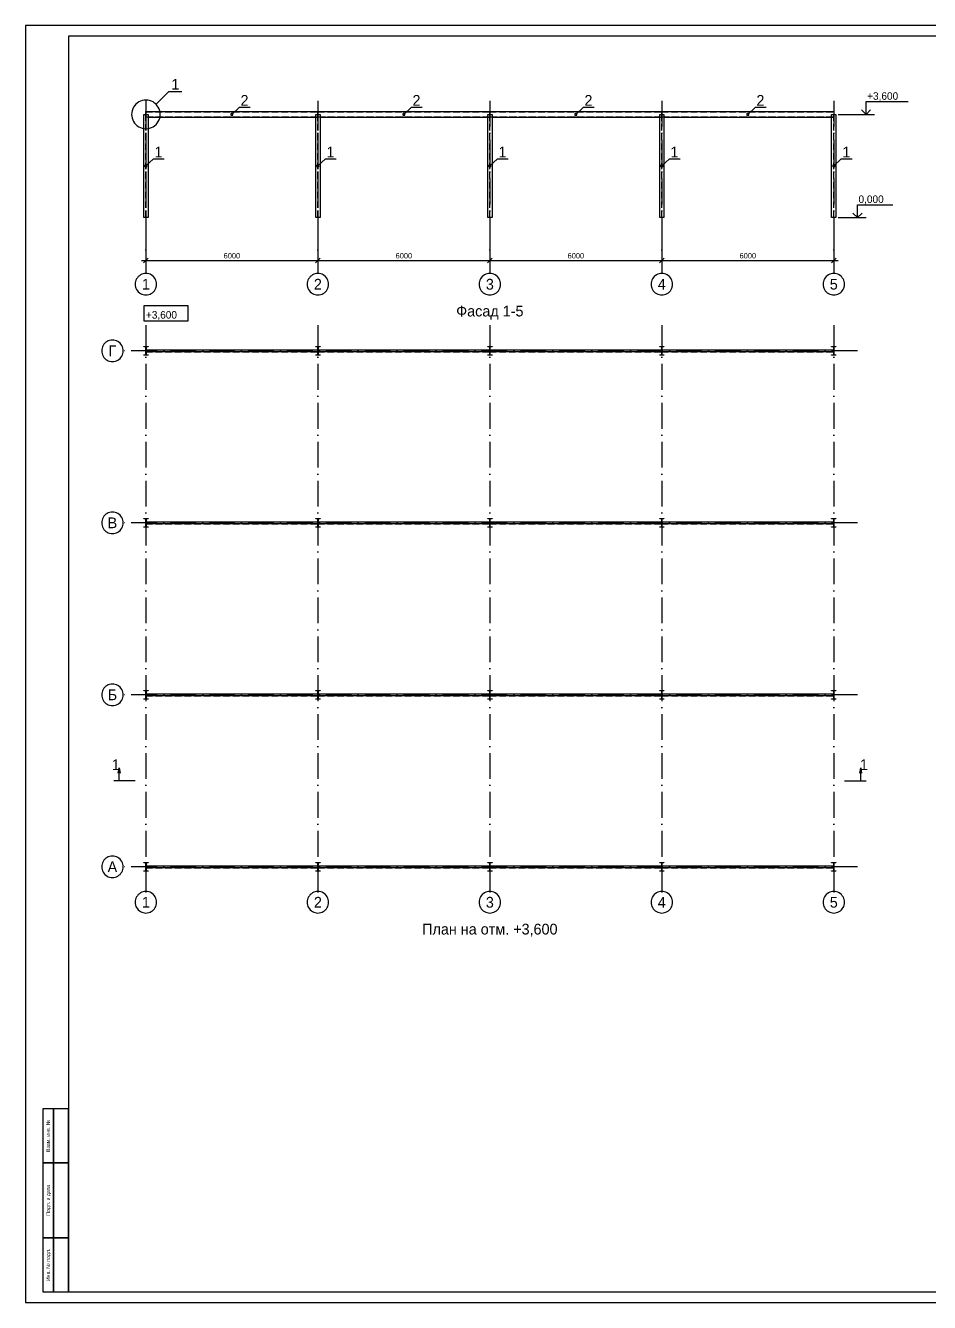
# Model space of a CAD drawing. Header units: millimetres. Extents: x 0 to 841, y 0 to 594.
# Drawn here: x 0 to 420, y 0 to 594 of the extents above; entities that cross this region are included whole.
import ezdxf
from ezdxf.enums import TextEntityAlignment as Align

# ---------------------------------------------------------------- set-up
doc = ezdxf.new("R2010")
doc.units = ezdxf.units.MM
doc.linetypes.add('DASHDOT', pattern=[18, 12, -3, 0, -3])
doc.linetypes.add('DASHED', pattern=[4.5, 3, -1.5])
for name, color, linetype in [('OB_DASHDOT', 7, 'DASHDOT'), ('OB_FRAME', 7, 'CONTINUOUS'), ('OB_HIDDEN', 8, 'DASHED'), ('OB_SECTION', 7, 'CONTINUOUS'), ('OB_TEXT', 7, 'CONTINUOUS'), ('OB_THIN', 3, 'CONTINUOUS'), ('OB_VISIBLE', 7, 'CONTINUOUS')]:
    doc.layers.add(name, color=color, linetype=linetype)

msp = doc.modelspace()

# ---------------------------------------------------------------- linework, layer by layer
at = {"layer": 'OB_DASHDOT'}
for p, q in [((56, 559), (56, 478.666667)), ((136, 559), (136, 478.666667)), ((216, 559), (216, 478.666667)), ((296, 559), (296, 478.666667)), ((376, 559), (376, 478.666667)), ((56, 454.666667), (56, 190.666667)), ((136, 454.666667), (136, 190.666667)), ((216, 454.666667), (216, 190.666667)), ((296, 454.666667), (296, 190.666667)), ((376, 454.666667), (376, 190.666667)), ((387, 442.666667), (45, 442.666667)), ((387, 362.666667), (45, 362.666667)), ((387, 282.666667), (45, 282.666667)), ((387, 202.666667), (45, 202.666667))]:
    msp.add_line(p, q, dxfattribs=at)
at = {"layer": 'OB_FRAME'}
for points in [[(20, 5), (836, 5), (836, 589), (20, 589), (20, 5)], [(8, 65), (13, 65), (13, 90), (8, 90), (8, 65)], [(13, 65), (20, 65), (20, 90), (13, 90), (13, 65)], [(8, 30), (13, 30), (13, 65), (8, 65), (8, 30)], [(13, 30), (20, 30), (20, 65), (13, 65), (13, 30)], [(8, 5), (13, 5), (13, 30), (8, 30), (8, 5)], [(13, 5), (20, 5), (20, 30), (13, 30), (13, 5)]]:
    msp.add_lwpolyline(points, dxfattribs=at)
at = {"layer": 'OB_HIDDEN'}
for p, q in [((55.946667, 504.666667), (55.946667, 552.666667)), ((55.946667, 504.666667), (55.946667, 552.666667)), ((55.946667, 504.666667), (55.946667, 552.666667)), ((55.946667, 504.666667), (55.946667, 552.666667)), ((56, 553.866667), (136, 553.866667)), ((56, 553.866667), (136, 553.866667)), ((56, 553.866667), (136, 553.866667)), ((56, 553.866667), (136, 553.866667)), ((56.053333, 504.666667), (56.053333, 552.666667)), ((56.053333, 504.666667), (56.053333, 552.666667)), ((56.053333, 504.666667), (56.053333, 552.666667)), ((56.053333, 504.666667), (56.053333, 552.666667)), ((135.946667, 504.666667), (135.946667, 552.666667)), ((135.946667, 504.666667), (135.946667, 552.666667)), ((135.946667, 504.666667), (135.946667, 552.666667)), ((135.946667, 504.666667), (135.946667, 552.666667)), ((136, 553.866667), (216, 553.866667)), ((136, 553.866667), (216, 553.866667)), ((136, 553.866667), (216, 553.866667)), ((136, 553.866667), (216, 553.866667)), ((136.053333, 504.666667), (136.053333, 552.666667)), ((136.053333, 504.666667), (136.053333, 552.666667)), ((136.053333, 504.666667), (136.053333, 552.666667)), ((136.053333, 504.666667), (136.053333, 552.666667)), ((215.946667, 504.666667), (215.946667, 552.666667)), ((215.946667, 504.666667), (215.946667, 552.666667)), ((215.946667, 504.666667), (215.946667, 552.666667)), ((215.946667, 504.666667), (215.946667, 552.666667)), ((216, 553.866667), (296, 553.866667)), ((216, 553.866667), (296, 553.866667)), ((216, 553.866667), (296, 553.866667)), ((216, 553.866667), (296, 553.866667)), ((216.053333, 504.666667), (216.053333, 552.666667)), ((216.053333, 504.666667), (216.053333, 552.666667)), ((216.053333, 504.666667), (216.053333, 552.666667)), ((216.053333, 504.666667), (216.053333, 552.666667)), ((295.946667, 504.666667), (295.946667, 552.666667)), ((295.946667, 504.666667), (295.946667, 552.666667)), ((295.946667, 504.666667), (295.946667, 552.666667)), ((295.946667, 504.666667), (295.946667, 552.666667)), ((296, 553.866667), (376, 553.866667)), ((296, 553.866667), (376, 553.866667)), ((296, 553.866667), (376, 553.866667)), ((296, 553.866667), (376, 553.866667)), ((296.053333, 504.666667), (296.053333, 552.666667)), ((296.053333, 504.666667), (296.053333, 552.666667)), ((296.053333, 504.666667), (296.053333, 552.666667)), ((296.053333, 504.666667), (296.053333, 552.666667)), ((375.946667, 504.666667), (375.946667, 552.666667)), ((375.946667, 504.666667), (375.946667, 552.666667)), ((375.946667, 504.666667), (375.946667, 552.666667)), ((375.946667, 504.666667), (375.946667, 552.666667)), ((376.053333, 504.666667), (376.053333, 552.666667)), ((376.053333, 504.666667), (376.053333, 552.666667)), ((376.053333, 504.666667), (376.053333, 552.666667)), ((376.053333, 504.666667), (376.053333, 552.666667)), ((56, 551.466667), (136, 551.466667)), ((56, 551.466667), (136, 551.466667)), ((56, 551.466667), (136, 551.466667)), ((56, 551.466667), (136, 551.466667)), ((136, 551.466667), (216, 551.466667)), ((136, 551.466667), (216, 551.466667)), ((136, 551.466667), (216, 551.466667)), ((136, 551.466667), (216, 551.466667)), ((216, 551.466667), (296, 551.466667)), ((216, 551.466667), (296, 551.466667)), ((216, 551.466667), (296, 551.466667)), ((216, 551.466667), (296, 551.466667)), ((296, 551.466667), (376, 551.466667)), ((296, 551.466667), (376, 551.466667)), ((296, 551.466667), (376, 551.466667)), ((296, 551.466667), (376, 551.466667)), ((56, 442.246667), (136, 442.246667)), ((56.053333, 442.166574), (56.053333, 443.166647)), ((135.946667, 442.166686), (135.946667, 443.166759)), ((136, 442.246667), (216, 442.246667)), ((136.053333, 442.166574), (136.053333, 443.166647)), ((215.946667, 442.166686), (215.946667, 443.166759)), ((216, 442.246667), (296, 442.246667)), ((216.053333, 442.166574), (216.053333, 443.166647)), ((295.946667, 442.166686), (295.946667, 443.166759)), ((296, 442.246667), (376, 442.246667)), ((296.053333, 442.166574), (296.053333, 443.166647)), ((375.946667, 442.166686), (375.946667, 443.166759)), ((56.053333, 362.166574), (56.053333, 363.166647)), ((135.946667, 362.166686), (135.946667, 363.166759)), ((136.053333, 362.166574), (136.053333, 363.166647)), ((215.946667, 362.166686), (215.946667, 363.166759)), ((216.053333, 362.166574), (216.053333, 363.166647)), ((295.946667, 362.166686), (295.946667, 363.166759)), ((296.053333, 362.166574), (296.053333, 363.166647)), ((375.946667, 362.166686), (375.946667, 363.166759)), ((56, 362.246667), (136, 362.246667)), ((136, 362.246667), (216, 362.246667)), ((216, 362.246667), (296, 362.246667)), ((296, 362.246667), (376, 362.246667)), ((56, 282.246667), (136, 282.246667)), ((56.053333, 282.166574), (56.053333, 283.166647)), ((135.946667, 282.166686), (135.946667, 283.166759)), ((136, 282.246667), (216, 282.246667)), ((136.053333, 282.166574), (136.053333, 283.166647)), ((215.946667, 282.166686), (215.946667, 283.166759)), ((216, 282.246667), (296, 282.246667)), ((216.053333, 282.166574), (216.053333, 283.166647)), ((295.946667, 282.166686), (295.946667, 283.166759)), ((296, 282.246667), (376, 282.246667)), ((296.053333, 282.166574), (296.053333, 283.166647)), ((375.946667, 282.166686), (375.946667, 283.166759)), ((56, 202.246667), (136, 202.246667)), ((56.053333, 202.166574), (56.053333, 203.166647)), ((135.946667, 202.166686), (135.946667, 203.166759)), ((136, 202.246667), (216, 202.246667)), ((136.053333, 202.166574), (136.053333, 203.166647)), ((215.946667, 202.166686), (215.946667, 203.166759)), ((216, 202.246667), (296, 202.246667)), ((216.053333, 202.166574), (216.053333, 203.166647)), ((295.946667, 202.166686), (295.946667, 203.166759)), ((296, 202.246667), (376, 202.246667)), ((296.053333, 202.166574), (296.053333, 203.166647)), ((375.946667, 202.166686), (375.946667, 203.166759))]:
    msp.add_line(p, q, dxfattribs=at)
for points in [[(55, 504.666667), (55, 552.666667), (57, 552.666667), (57, 504.666667), (55, 504.666667)], [(55, 504.666667), (55, 552.666667), (57, 552.666667), (57, 504.666667), (55, 504.666667)], [(55, 504.666667), (55, 552.666667), (57, 552.666667), (57, 504.666667), (55, 504.666667)], [(56, 551.333333), (56, 554), (136, 554), (136, 551.333333), (56, 551.333333)], [(56, 551.333333), (56, 554), (136, 554), (136, 551.333333), (56, 551.333333)], [(56, 551.333333), (56, 554), (136, 554), (136, 551.333333), (56, 551.333333)], [(56.999756, 551.333333), (56, 551.333333), (56, 552.666667)], [(134.999939, 551.333333), (136, 551.333333), (136, 552.666667)], [(135, 504.666667), (135, 552.666667), (137, 552.666667), (137, 504.666667), (135, 504.666667)], [(135, 504.666667), (135, 552.666667), (137, 552.666667), (137, 504.666667), (135, 504.666667)], [(135, 504.666667), (135, 552.666667), (137, 552.666667), (137, 504.666667), (135, 504.666667)], [(136, 551.333333), (136, 554), (216, 554), (216, 551.333333), (136, 551.333333)], [(136, 551.333333), (136, 554), (216, 554), (216, 551.333333), (136, 551.333333)], [(136, 551.333333), (136, 554), (216, 554), (216, 551.333333), (136, 551.333333)], [(136.999756, 551.333333), (136, 551.333333), (136, 552.666667)], [(214.999939, 551.333333), (216, 551.333333), (216, 552.666667)], [(215, 504.666667), (215, 552.666667), (217, 552.666667), (217, 504.666667), (215, 504.666667)], [(215, 504.666667), (215, 552.666667), (217, 552.666667), (217, 504.666667), (215, 504.666667)], [(215, 504.666667), (215, 552.666667), (217, 552.666667), (217, 504.666667), (215, 504.666667)], [(216, 551.333333), (216, 554), (296, 554), (296, 551.333333), (216, 551.333333)], [(216, 551.333333), (216, 554), (296, 554), (296, 551.333333), (216, 551.333333)], [(216, 551.333333), (216, 554), (296, 554), (296, 551.333333), (216, 551.333333)], [(216.999756, 551.333333), (216, 551.333333), (216, 552.666667)], [(294.999939, 551.333333), (296, 551.333333), (296, 552.666667)], [(295, 504.666667), (295, 552.666667), (297, 552.666667), (297, 504.666667), (295, 504.666667)], [(295, 504.666667), (295, 552.666667), (297, 552.666667), (297, 504.666667), (295, 504.666667)], [(295, 504.666667), (295, 552.666667), (297, 552.666667), (297, 504.666667), (295, 504.666667)], [(296, 551.333333), (296, 554), (376, 554), (376, 551.333333), (296, 551.333333)], [(296, 551.333333), (296, 554), (376, 554), (376, 551.333333), (296, 551.333333)], [(296, 551.333333), (296, 554), (376, 554), (376, 551.333333), (296, 551.333333)], [(296.999756, 551.333333), (296, 551.333333), (296, 552.666667)], [(374.999939, 551.333333), (376, 551.333333), (376, 552.666667)], [(375, 504.666667), (375, 552.666667), (377, 552.666667), (377, 504.666667), (375, 504.666667)], [(375, 504.666667), (375, 552.666667), (377, 552.666667), (377, 504.666667), (375, 504.666667)], [(375, 504.666667), (375, 552.666667), (377, 552.666667), (377, 504.666667), (375, 504.666667)]]:
    msp.add_lwpolyline(points, dxfattribs=at)
at = {"layer": 'OB_SECTION'}
for p, q in [((51, 242.666667), (41, 242.666667)), ((381, 242.666667), (391, 242.666667))]:
    msp.add_line(p, q, dxfattribs=at)
at = {"layer": 'OB_THIN'}
for p, q in [((96, 552.666667), (99.5, 556.066667)), ((99.5, 556.066667), (104.528571, 556.066667)), ((176, 552.666667), (179.5, 556.066667)), ((179.5, 556.066667), (184.528571, 556.066667)), ((256, 552.666667), (259.5, 556.066667)), ((259.5, 556.066667), (264.528571, 556.066667)), ((336, 552.666667), (339.5, 556.066667)), ((339.5, 556.066667), (344.528571, 556.066667)), ((378, 552.666667), (395, 552.666667)), ((56, 528.666667), (59.5, 532.066667)), ((59.5, 532.066667), (64.528571, 532.066667)), ((136, 528.666667), (139.5, 532.066667)), ((139.5, 532.066667), (144.528571, 532.066667)), ((216, 528.666667), (219.5, 532.066667)), ((219.5, 532.066667), (224.528571, 532.066667)), ((296, 528.666667), (299.5, 532.066667)), ((299.5, 532.066667), (304.528571, 532.066667)), ((376, 528.666667), (379.5, 532.066667)), ((379.5, 532.066667), (384.528571, 532.066667)), ((56, 503.666667), (56, 482.666667)), ((136, 503.666667), (136, 482.666667)), ((216, 503.666667), (216, 482.666667)), ((296, 503.666667), (296, 482.666667)), ((376, 503.666667), (376, 482.666667)), ((378, 504.666667), (391, 504.666667)), ((54, 484.666667), (136, 484.666667)), ((136, 484.666667), (216, 484.666667)), ((216, 484.666667), (296, 484.666667)), ((296, 484.666667), (378, 484.666667)), ((43.5, 242.666667), (43.5, 248.666667)), ((388.5, 242.666667), (388.5, 248.666667))]:
    msp.add_line(p, q, dxfattribs=at)
for points in [[(0, 0), (841, 0), (841, 594), (0, 594), (0, 0)], [(62.666667, 552.666667), (62.609632, 553.536841), (62.439506, 554.392127), (62.159197, 555.21789), (61.773503, 556), (61.289022, 556.725076), (60.714045, 557.380712), (60.05841, 557.955689), (59.333333, 558.440169), (58.551223, 558.825864), (57.72546, 559.106172), (56.870175, 559.276299), (56, 559.333333), (55.129825, 559.276299), (54.27454, 559.106172), (53.448777, 558.825864), (52.666667, 558.440169), (51.94159, 557.955689), (51.285955, 557.380712), (50.710978, 556.725076), (50.226497, 556), (49.840803, 555.21789), (49.560494, 554.392127), (49.390368, 553.536841), (49.333333, 552.666667), (49.390368, 551.796492), (49.560494, 550.941206), (49.840803, 550.115444), (50.226497, 549.333333), (50.710978, 548.608257), (51.285955, 547.952621), (51.94159, 547.377644), (52.666667, 546.893164), (53.448777, 546.50747), (54.27454, 546.227161), (55.129825, 546.057034), (56, 546), (56.870175, 546.057034), (57.72546, 546.227161), (58.551223, 546.50747), (59.333333, 546.893164), (60.05841, 547.377644), (60.714045, 547.952621), (61.289022, 548.608257), (61.773503, 549.333333), (62.159197, 550.115444), (62.439506, 550.941206), (62.609632, 551.796492), (62.666667, 552.666667)], [(60.714045, 557.380712), (66.714045, 563.380712), (72.714045, 563.380712)], [(391, 552.666667), (391, 558.666667), (410.6, 558.666667)], [(388.87868, 554.787987), (391, 552.666667), (393.12132, 554.787987)], [(384.87868, 506.787987), (387, 504.666667), (389.12132, 506.787987)], [(387, 504.666667), (387, 510.666667), (403.5, 510.666667)], [(61, 473.666667), (60.957224, 474.319298), (60.829629, 474.960762), (60.619398, 475.580084), (60.330127, 476.166667), (59.966767, 476.710474), (59.535534, 477.202201), (59.043807, 477.633433), (58.5, 477.996794), (57.913417, 478.286064), (57.294095, 478.496296), (56.652631, 478.623891), (56, 478.666667), (55.347369, 478.623891), (54.705905, 478.496296), (54.086583, 478.286064), (53.5, 477.996794), (52.956193, 477.633433), (52.464466, 477.202201), (52.033233, 476.710474), (51.669873, 476.166667), (51.380602, 475.580084), (51.170371, 474.960762), (51.042776, 474.319298), (51, 473.666667), (51.042776, 473.014036), (51.170371, 472.372571), (51.380602, 471.75325), (51.669873, 471.166667), (52.033233, 470.62286), (52.464466, 470.131133), (52.956193, 469.6999), (53.5, 469.33654), (54.086583, 469.047269), (54.705905, 468.837038), (55.347369, 468.709442), (56, 468.666667), (56.652631, 468.709442), (57.294095, 468.837038), (57.913417, 469.047269), (58.5, 469.33654), (59.043807, 469.6999), (59.535534, 470.131133), (59.966767, 470.62286), (60.330127, 471.166667), (60.619398, 471.75325), (60.829629, 472.372571), (60.957224, 473.014036), (61, 473.666667)], [(141, 473.666667), (140.957224, 474.319298), (140.829629, 474.960762), (140.619398, 475.580084), (140.330127, 476.166667), (139.966767, 476.710474), (139.535534, 477.202201), (139.043807, 477.633433), (138.5, 477.996794), (137.913417, 478.286064), (137.294095, 478.496296), (136.652631, 478.623891), (136, 478.666667), (135.347369, 478.623891), (134.705905, 478.496296), (134.086583, 478.286064), (133.5, 477.996794), (132.956193, 477.633433), (132.464466, 477.202201), (132.033233, 476.710474), (131.669873, 476.166667), (131.380602, 475.580084), (131.170371, 474.960762), (131.042776, 474.319298), (131, 473.666667), (131.042776, 473.014036), (131.170371, 472.372571), (131.380602, 471.75325), (131.669873, 471.166667), (132.033233, 470.62286), (132.464466, 470.131133), (132.956193, 469.6999), (133.5, 469.33654), (134.086583, 469.047269), (134.705905, 468.837038), (135.347369, 468.709442), (136, 468.666667), (136.652631, 468.709442), (137.294095, 468.837038), (137.913417, 469.047269), (138.5, 469.33654), (139.043807, 469.6999), (139.535534, 470.131133), (139.966767, 470.62286), (140.330127, 471.166667), (140.619398, 471.75325), (140.829629, 472.372571), (140.957224, 473.014036), (141, 473.666667)], [(221, 473.666667), (220.957224, 474.319298), (220.829629, 474.960762), (220.619398, 475.580084), (220.330127, 476.166667), (219.966767, 476.710474), (219.535534, 477.202201), (219.043807, 477.633433), (218.5, 477.996794), (217.913417, 478.286064), (217.294095, 478.496296), (216.652631, 478.623891), (216, 478.666667), (215.347369, 478.623891), (214.705905, 478.496296), (214.086583, 478.286064), (213.5, 477.996794), (212.956193, 477.633433), (212.464466, 477.202201), (212.033233, 476.710474), (211.669873, 476.166667), (211.380602, 475.580084), (211.170371, 474.960762), (211.042776, 474.319298), (211, 473.666667), (211.042776, 473.014036), (211.170371, 472.372571), (211.380602, 471.75325), (211.669873, 471.166667), (212.033233, 470.62286), (212.464466, 470.131133), (212.956193, 469.6999), (213.5, 469.33654), (214.086583, 469.047269), (214.705905, 468.837038), (215.347369, 468.709442), (216, 468.666667), (216.652631, 468.709442), (217.294095, 468.837038), (217.913417, 469.047269), (218.5, 469.33654), (219.043807, 469.6999), (219.535534, 470.131133), (219.966767, 470.62286), (220.330127, 471.166667), (220.619398, 471.75325), (220.829629, 472.372571), (220.957224, 473.014036), (221, 473.666667)], [(301, 473.666667), (300.957224, 474.319298), (300.829629, 474.960762), (300.619398, 475.580084), (300.330127, 476.166667), (299.966767, 476.710474), (299.535534, 477.202201), (299.043807, 477.633433), (298.5, 477.996794), (297.913417, 478.286064), (297.294095, 478.496296), (296.652631, 478.623891), (296, 478.666667), (295.347369, 478.623891), (294.705905, 478.496296), (294.086583, 478.286064), (293.5, 477.996794), (292.956193, 477.633433), (292.464466, 477.202201), (292.033233, 476.710474), (291.669873, 476.166667), (291.380602, 475.580084), (291.170371, 474.960762), (291.042776, 474.319298), (291, 473.666667), (291.042776, 473.014036), (291.170371, 472.372571), (291.380602, 471.75325), (291.669873, 471.166667), (292.033233, 470.62286), (292.464466, 470.131133), (292.956193, 469.6999), (293.5, 469.33654), (294.086583, 469.047269), (294.705905, 468.837038), (295.347369, 468.709442), (296, 468.666667), (296.652631, 468.709442), (297.294095, 468.837038), (297.913417, 469.047269), (298.5, 469.33654), (299.043807, 469.6999), (299.535534, 470.131133), (299.966767, 470.62286), (300.330127, 471.166667), (300.619398, 471.75325), (300.829629, 472.372571), (300.957224, 473.014036), (301, 473.666667)], [(381, 473.666667), (380.957224, 474.319298), (380.829629, 474.960762), (380.619398, 475.580084), (380.330127, 476.166667), (379.966767, 476.710474), (379.535534, 477.202201), (379.043807, 477.633433), (378.5, 477.996794), (377.913417, 478.286064), (377.294095, 478.496296), (376.652631, 478.623891), (376, 478.666667), (375.347369, 478.623891), (374.705905, 478.496296), (374.086583, 478.286064), (373.5, 477.996794), (372.956193, 477.633433), (372.464466, 477.202201), (372.033233, 476.710474), (371.669873, 476.166667), (371.380602, 475.580084), (371.170371, 474.960762), (371.042776, 474.319298), (371, 473.666667), (371.042776, 473.014036), (371.170371, 472.372571), (371.380602, 471.75325), (371.669873, 471.166667), (372.033233, 470.62286), (372.464466, 470.131133), (372.956193, 469.6999), (373.5, 469.33654), (374.086583, 469.047269), (374.705905, 468.837038), (375.347369, 468.709442), (376, 468.666667), (376.652631, 468.709442), (377.294095, 468.837038), (377.913417, 469.047269), (378.5, 469.33654), (379.043807, 469.6999), (379.535534, 470.131133), (379.966767, 470.62286), (380.330127, 471.166667), (380.619398, 471.75325), (380.829629, 472.372571), (380.957224, 473.014036), (381, 473.666667)], [(55, 456.666667), (75.6, 456.666667), (75.6, 463.666667), (55, 463.666667), (55, 456.666667)], [(45.419643, 442.666667), (45.376867, 443.319298), (45.249272, 443.960762), (45.039041, 444.580084), (44.74977, 445.166667), (44.38641, 445.710474), (43.955177, 446.202201), (43.46345, 446.633433), (42.919643, 446.996794), (42.33306, 447.286064), (41.713738, 447.496296), (41.072274, 447.623891), (40.419643, 447.666667), (39.767012, 447.623891), (39.125548, 447.496296), (38.506226, 447.286064), (37.919643, 446.996794), (37.375836, 446.633433), (36.884109, 446.202201), (36.452876, 445.710474), (36.089516, 445.166667), (35.800245, 444.580084), (35.590014, 443.960762), (35.462419, 443.319298), (35.419643, 442.666667), (35.462419, 442.014036), (35.590014, 441.372571), (35.800245, 440.75325), (36.089516, 440.166667), (36.452876, 439.62286), (36.884109, 439.131133), (37.375836, 438.6999), (37.919643, 438.33654), (38.506226, 438.047269), (39.125548, 437.837038), (39.767012, 437.709442), (40.419643, 437.666667), (41.072274, 437.709442), (41.713738, 437.837038), (42.33306, 438.047269), (42.919643, 438.33654), (43.46345, 438.6999), (43.955177, 439.131133), (44.38641, 439.62286), (44.74977, 440.166667), (45.039041, 440.75325), (45.249272, 441.372571), (45.376867, 442.014036), (45.419643, 442.666667)], [(45.419643, 362.666667), (45.376867, 363.319298), (45.249272, 363.960762), (45.039041, 364.580084), (44.74977, 365.166667), (44.38641, 365.710474), (43.955177, 366.202201), (43.46345, 366.633433), (42.919643, 366.996794), (42.33306, 367.286064), (41.713738, 367.496296), (41.072274, 367.623891), (40.419643, 367.666667), (39.767012, 367.623891), (39.125548, 367.496296), (38.506226, 367.286064), (37.919643, 366.996794), (37.375836, 366.633433), (36.884109, 366.202201), (36.452876, 365.710474), (36.089516, 365.166667), (35.800245, 364.580084), (35.590014, 363.960762), (35.462419, 363.319298), (35.419643, 362.666667), (35.462419, 362.014036), (35.590014, 361.372571), (35.800245, 360.75325), (36.089516, 360.166667), (36.452876, 359.62286), (36.884109, 359.131133), (37.375836, 358.6999), (37.919643, 358.33654), (38.506226, 358.047269), (39.125548, 357.837038), (39.767012, 357.709442), (40.419643, 357.666667), (41.072274, 357.709442), (41.713738, 357.837038), (42.33306, 358.047269), (42.919643, 358.33654), (43.46345, 358.6999), (43.955177, 359.131133), (44.38641, 359.62286), (44.74977, 360.166667), (45.039041, 360.75325), (45.249272, 361.372571), (45.376867, 362.014036), (45.419643, 362.666667)], [(45.419643, 282.666667), (45.376867, 283.319298), (45.249272, 283.960762), (45.039041, 284.580084), (44.74977, 285.166667), (44.38641, 285.710474), (43.955177, 286.202201), (43.46345, 286.633433), (42.919643, 286.996794), (42.33306, 287.286064), (41.713738, 287.496296), (41.072274, 287.623891), (40.419643, 287.666667), (39.767012, 287.623891), (39.125548, 287.496296), (38.506226, 287.286064), (37.919643, 286.996794), (37.375836, 286.633433), (36.884109, 286.202201), (36.452876, 285.710474), (36.089516, 285.166667), (35.800245, 284.580084), (35.590014, 283.960762), (35.462419, 283.319298), (35.419643, 282.666667), (35.462419, 282.014036), (35.590014, 281.372571), (35.800245, 280.75325), (36.089516, 280.166667), (36.452876, 279.62286), (36.884109, 279.131133), (37.375836, 278.6999), (37.919643, 278.33654), (38.506226, 278.047269), (39.125548, 277.837038), (39.767012, 277.709442), (40.419643, 277.666667), (41.072274, 277.709442), (41.713738, 277.837038), (42.33306, 278.047269), (42.919643, 278.33654), (43.46345, 278.6999), (43.955177, 279.131133), (44.38641, 279.62286), (44.74977, 280.166667), (45.039041, 280.75325), (45.249272, 281.372571), (45.376867, 282.014036), (45.419643, 282.666667)], [(43.05, 246.166667), (43.5, 248.666667), (43.95, 246.166667)], [(388.05, 246.166667), (388.5, 248.666667), (388.95, 246.166667)], [(45.419643, 202.666667), (45.376867, 203.319298), (45.249272, 203.960762), (45.039041, 204.580084), (44.74977, 205.166667), (44.38641, 205.710474), (43.955177, 206.202201), (43.46345, 206.633433), (42.919643, 206.996794), (42.33306, 207.286064), (41.713738, 207.496296), (41.072274, 207.623891), (40.419643, 207.666667), (39.767012, 207.623891), (39.125548, 207.496296), (38.506226, 207.286064), (37.919643, 206.996794), (37.375836, 206.633433), (36.884109, 206.202201), (36.452876, 205.710474), (36.089516, 205.166667), (35.800245, 204.580084), (35.590014, 203.960762), (35.462419, 203.319298), (35.419643, 202.666667), (35.462419, 202.014036), (35.590014, 201.372571), (35.800245, 200.75325), (36.089516, 200.166667), (36.452876, 199.62286), (36.884109, 199.131133), (37.375836, 198.6999), (37.919643, 198.33654), (38.506226, 198.047269), (39.125548, 197.837038), (39.767012, 197.709442), (40.419643, 197.666667), (41.072274, 197.709442), (41.713738, 197.837038), (42.33306, 198.047269), (42.919643, 198.33654), (43.46345, 198.6999), (43.955177, 199.131133), (44.38641, 199.62286), (44.74977, 200.166667), (45.039041, 200.75325), (45.249272, 201.372571), (45.376867, 202.014036), (45.419643, 202.666667)], [(61, 186.166667), (60.957224, 186.819298), (60.829629, 187.460762), (60.619398, 188.080084), (60.330127, 188.666667), (59.966767, 189.210474), (59.535534, 189.702201), (59.043807, 190.133433), (58.5, 190.496794), (57.913417, 190.786064), (57.294095, 190.996296), (56.652631, 191.123891), (56, 191.166667), (55.347369, 191.123891), (54.705905, 190.996296), (54.086583, 190.786064), (53.5, 190.496794), (52.956193, 190.133433), (52.464466, 189.702201), (52.033233, 189.210474), (51.669873, 188.666667), (51.380602, 188.080084), (51.170371, 187.460762), (51.042776, 186.819298), (51, 186.166667), (51.042776, 185.514036), (51.170371, 184.872571), (51.380602, 184.25325), (51.669873, 183.666667), (52.033233, 183.12286), (52.464466, 182.631133), (52.956193, 182.1999), (53.5, 181.83654), (54.086583, 181.547269), (54.705905, 181.337038), (55.347369, 181.209442), (56, 181.166667), (56.652631, 181.209442), (57.294095, 181.337038), (57.913417, 181.547269), (58.5, 181.83654), (59.043807, 182.1999), (59.535534, 182.631133), (59.966767, 183.12286), (60.330127, 183.666667), (60.619398, 184.25325), (60.829629, 184.872571), (60.957224, 185.514036), (61, 186.166667)], [(141, 186.166667), (140.957224, 186.819298), (140.829629, 187.460762), (140.619398, 188.080084), (140.330127, 188.666667), (139.966767, 189.210474), (139.535534, 189.702201), (139.043807, 190.133433), (138.5, 190.496794), (137.913417, 190.786064), (137.294095, 190.996296), (136.652631, 191.123891), (136, 191.166667), (135.347369, 191.123891), (134.705905, 190.996296), (134.086583, 190.786064), (133.5, 190.496794), (132.956193, 190.133433), (132.464466, 189.702201), (132.033233, 189.210474), (131.669873, 188.666667), (131.380602, 188.080084), (131.170371, 187.460762), (131.042776, 186.819298), (131, 186.166667), (131.042776, 185.514036), (131.170371, 184.872571), (131.380602, 184.25325), (131.669873, 183.666667), (132.033233, 183.12286), (132.464466, 182.631133), (132.956193, 182.1999), (133.5, 181.83654), (134.086583, 181.547269), (134.705905, 181.337038), (135.347369, 181.209442), (136, 181.166667), (136.652631, 181.209442), (137.294095, 181.337038), (137.913417, 181.547269), (138.5, 181.83654), (139.043807, 182.1999), (139.535534, 182.631133), (139.966767, 183.12286), (140.330127, 183.666667), (140.619398, 184.25325), (140.829629, 184.872571), (140.957224, 185.514036), (141, 186.166667)], [(221, 186.166667), (220.957224, 186.819298), (220.829629, 187.460762), (220.619398, 188.080084), (220.330127, 188.666667), (219.966767, 189.210474), (219.535534, 189.702201), (219.043807, 190.133433), (218.5, 190.496794), (217.913417, 190.786064), (217.294095, 190.996296), (216.652631, 191.123891), (216, 191.166667), (215.347369, 191.123891), (214.705905, 190.996296), (214.086583, 190.786064), (213.5, 190.496794), (212.956193, 190.133433), (212.464466, 189.702201), (212.033233, 189.210474), (211.669873, 188.666667), (211.380602, 188.080084), (211.170371, 187.460762), (211.042776, 186.819298), (211, 186.166667), (211.042776, 185.514036), (211.170371, 184.872571), (211.380602, 184.25325), (211.669873, 183.666667), (212.033233, 183.12286), (212.464466, 182.631133), (212.956193, 182.1999), (213.5, 181.83654), (214.086583, 181.547269), (214.705905, 181.337038), (215.347369, 181.209442), (216, 181.166667), (216.652631, 181.209442), (217.294095, 181.337038), (217.913417, 181.547269), (218.5, 181.83654), (219.043807, 182.1999), (219.535534, 182.631133), (219.966767, 183.12286), (220.330127, 183.666667), (220.619398, 184.25325), (220.829629, 184.872571), (220.957224, 185.514036), (221, 186.166667)], [(301, 186.166667), (300.957224, 186.819298), (300.829629, 187.460762), (300.619398, 188.080084), (300.330127, 188.666667), (299.966767, 189.210474), (299.535534, 189.702201), (299.043807, 190.133433), (298.5, 190.496794), (297.913417, 190.786064), (297.294095, 190.996296), (296.652631, 191.123891), (296, 191.166667), (295.347369, 191.123891), (294.705905, 190.996296), (294.086583, 190.786064), (293.5, 190.496794), (292.956193, 190.133433), (292.464466, 189.702201), (292.033233, 189.210474), (291.669873, 188.666667), (291.380602, 188.080084), (291.170371, 187.460762), (291.042776, 186.819298), (291, 186.166667), (291.042776, 185.514036), (291.170371, 184.872571), (291.380602, 184.25325), (291.669873, 183.666667), (292.033233, 183.12286), (292.464466, 182.631133), (292.956193, 182.1999), (293.5, 181.83654), (294.086583, 181.547269), (294.705905, 181.337038), (295.347369, 181.209442), (296, 181.166667), (296.652631, 181.209442), (297.294095, 181.337038), (297.913417, 181.547269), (298.5, 181.83654), (299.043807, 182.1999), (299.535534, 182.631133), (299.966767, 183.12286), (300.330127, 183.666667), (300.619398, 184.25325), (300.829629, 184.872571), (300.957224, 185.514036), (301, 186.166667)], [(381, 186.166667), (380.957224, 186.819298), (380.829629, 187.460762), (380.619398, 188.080084), (380.330127, 188.666667), (379.966767, 189.210474), (379.535534, 189.702201), (379.043807, 190.133433), (378.5, 190.496794), (377.913417, 190.786064), (377.294095, 190.996296), (376.652631, 191.123891), (376, 191.166667), (375.347369, 191.123891), (374.705905, 190.996296), (374.086583, 190.786064), (373.5, 190.496794), (372.956193, 190.133433), (372.464466, 189.702201), (372.033233, 189.210474), (371.669873, 188.666667), (371.380602, 188.080084), (371.170371, 187.460762), (371.042776, 186.819298), (371, 186.166667), (371.042776, 185.514036), (371.170371, 184.872571), (371.380602, 184.25325), (371.669873, 183.666667), (372.033233, 183.12286), (372.464466, 182.631133), (372.956193, 182.1999), (373.5, 181.83654), (374.086583, 181.547269), (374.705905, 181.337038), (375.347369, 181.209442), (376, 181.166667), (376.652631, 181.209442), (377.294095, 181.337038), (377.913417, 181.547269), (378.5, 181.83654), (379.043807, 182.1999), (379.535534, 182.631133), (379.966767, 183.12286), (380.330127, 183.666667), (380.619398, 184.25325), (380.829629, 184.872571), (380.957224, 185.514036), (381, 186.166667)]]:
    msp.add_lwpolyline(points, dxfattribs=at)
at = {"layer": 'OB_VISIBLE'}
for p, q in [((56.999756, 551.333333), (134.999939, 551.333333)), ((136.999756, 551.333333), (214.999939, 551.333333)), ((216.999756, 551.333333), (294.999939, 551.333333)), ((296.999756, 551.333333), (374.999939, 551.333333)), ((54.93934, 483.606006), (57.06066, 485.727327)), ((134.93934, 483.606006), (137.06066, 485.727327)), ((214.93934, 483.606006), (217.06066, 485.727327)), ((294.93934, 483.606006), (297.06066, 485.727327)), ((374.93934, 483.606006), (377.06066, 485.727327))]:
    msp.add_line(p, q, dxfattribs=at)
for points in [[(55, 504.666667), (55, 552.666667), (57, 552.666667), (57, 504.666667), (55, 504.666667)], [(56, 552.666667), (56, 554), (136, 554), (136, 552.666667)], [(96.5, 552.666667), (96.495722, 552.73193), (96.482963, 552.796076), (96.46194, 552.858008), (96.433013, 552.916667), (96.396677, 552.971047), (96.353553, 553.02022), (96.304381, 553.063343), (96.25, 553.099679), (96.191342, 553.128606), (96.12941, 553.14963), (96.065263, 553.162389), (96, 553.166667), (95.934737, 553.162389), (95.87059, 553.14963), (95.808658, 553.128606), (95.75, 553.099679), (95.695619, 553.063343), (95.646447, 553.02022), (95.603323, 552.971047), (95.566987, 552.916667), (95.53806, 552.858008), (95.517037, 552.796076), (95.504278, 552.73193), (95.5, 552.666667), (95.504278, 552.601404), (95.517037, 552.537257), (95.53806, 552.475325), (95.566987, 552.416667), (95.603323, 552.362286), (95.646447, 552.313113), (95.695619, 552.26999), (95.75, 552.233654), (95.808658, 552.204727), (95.87059, 552.183704), (95.934737, 552.170944), (96, 552.166667), (96.065263, 552.170944), (96.12941, 552.183704), (96.191342, 552.204727), (96.25, 552.233654), (96.304381, 552.26999), (96.353553, 552.313113), (96.396677, 552.362286), (96.433013, 552.416667), (96.46194, 552.475325), (96.482963, 552.537257), (96.495722, 552.601404), (96.5, 552.666667)], [(135, 504.666667), (135, 552.666667), (137, 552.666667), (137, 504.666667), (135, 504.666667)], [(136, 552.666667), (136, 554), (216, 554), (216, 552.666667)], [(176.5, 552.666667), (176.495722, 552.73193), (176.482963, 552.796076), (176.46194, 552.858008), (176.433013, 552.916667), (176.396677, 552.971047), (176.353553, 553.02022), (176.304381, 553.063343), (176.25, 553.099679), (176.191342, 553.128606), (176.12941, 553.14963), (176.065263, 553.162389), (176, 553.166667), (175.934737, 553.162389), (175.87059, 553.14963), (175.808658, 553.128606), (175.75, 553.099679), (175.695619, 553.063343), (175.646447, 553.02022), (175.603323, 552.971047), (175.566987, 552.916667), (175.53806, 552.858008), (175.517037, 552.796076), (175.504278, 552.73193), (175.5, 552.666667), (175.504278, 552.601404), (175.517037, 552.537257), (175.53806, 552.475325), (175.566987, 552.416667), (175.603323, 552.362286), (175.646447, 552.313113), (175.695619, 552.26999), (175.75, 552.233654), (175.808658, 552.204727), (175.87059, 552.183704), (175.934737, 552.170944), (176, 552.166667), (176.065263, 552.170944), (176.12941, 552.183704), (176.191342, 552.204727), (176.25, 552.233654), (176.304381, 552.26999), (176.353553, 552.313113), (176.396677, 552.362286), (176.433013, 552.416667), (176.46194, 552.475325), (176.482963, 552.537257), (176.495722, 552.601404), (176.5, 552.666667)], [(215, 504.666667), (215, 552.666667), (217, 552.666667), (217, 504.666667), (215, 504.666667)], [(216, 552.666667), (216, 554), (296, 554), (296, 552.666667)], [(256.5, 552.666667), (256.495722, 552.73193), (256.482963, 552.796076), (256.46194, 552.858008), (256.433013, 552.916667), (256.396677, 552.971047), (256.353553, 553.02022), (256.304381, 553.063343), (256.25, 553.099679), (256.191342, 553.128606), (256.12941, 553.14963), (256.065263, 553.162389), (256, 553.166667), (255.934737, 553.162389), (255.87059, 553.14963), (255.808658, 553.128606), (255.75, 553.099679), (255.695619, 553.063343), (255.646447, 553.02022), (255.603323, 552.971047), (255.566987, 552.916667), (255.53806, 552.858008), (255.517037, 552.796076), (255.504278, 552.73193), (255.5, 552.666667), (255.504278, 552.601404), (255.517037, 552.537257), (255.53806, 552.475325), (255.566987, 552.416667), (255.603323, 552.362286), (255.646447, 552.313113), (255.695619, 552.26999), (255.75, 552.233654), (255.808658, 552.204727), (255.87059, 552.183704), (255.934737, 552.170944), (256, 552.166667), (256.065263, 552.170944), (256.12941, 552.183704), (256.191342, 552.204727), (256.25, 552.233654), (256.304381, 552.26999), (256.353553, 552.313113), (256.396677, 552.362286), (256.433013, 552.416667), (256.46194, 552.475325), (256.482963, 552.537257), (256.495722, 552.601404), (256.5, 552.666667)], [(295, 504.666667), (295, 552.666667), (297, 552.666667), (297, 504.666667), (295, 504.666667)], [(296, 552.666667), (296, 554), (376, 554), (376, 552.666667)], [(336.5, 552.666667), (336.495722, 552.73193), (336.482963, 552.796076), (336.46194, 552.858008), (336.433013, 552.916667), (336.396677, 552.971047), (336.353553, 553.02022), (336.304381, 553.063343), (336.25, 553.099679), (336.191342, 553.128606), (336.12941, 553.14963), (336.065263, 553.162389), (336, 553.166667), (335.934737, 553.162389), (335.87059, 553.14963), (335.808658, 553.128606), (335.75, 553.099679), (335.695619, 553.063343), (335.646447, 553.02022), (335.603323, 552.971047), (335.566987, 552.916667), (335.53806, 552.858008), (335.517037, 552.796076), (335.504278, 552.73193), (335.5, 552.666667), (335.504278, 552.601404), (335.517037, 552.537257), (335.53806, 552.475325), (335.566987, 552.416667), (335.603323, 552.362286), (335.646447, 552.313113), (335.695619, 552.26999), (335.75, 552.233654), (335.808658, 552.204727), (335.87059, 552.183704), (335.934737, 552.170944), (336, 552.166667), (336.065263, 552.170944), (336.12941, 552.183704), (336.191342, 552.204727), (336.25, 552.233654), (336.304381, 552.26999), (336.353553, 552.313113), (336.396677, 552.362286), (336.433013, 552.416667), (336.46194, 552.475325), (336.482963, 552.537257), (336.495722, 552.601404), (336.5, 552.666667)], [(375, 504.666667), (375, 552.666667), (377, 552.666667), (377, 504.666667), (375, 504.666667)], [(56.5, 528.666667), (56.495722, 528.73193), (56.482963, 528.796076), (56.46194, 528.858008), (56.433013, 528.916667), (56.396677, 528.971047), (56.353553, 529.02022), (56.304381, 529.063343), (56.25, 529.099679), (56.191342, 529.128606), (56.12941, 529.14963), (56.065263, 529.162389), (56, 529.166667), (55.934737, 529.162389), (55.87059, 529.14963), (55.808658, 529.128606), (55.75, 529.099679), (55.695619, 529.063343), (55.646447, 529.02022), (55.603323, 528.971047), (55.566987, 528.916667), (55.53806, 528.858008), (55.517037, 528.796076), (55.504278, 528.73193), (55.5, 528.666667), (55.504278, 528.601404), (55.517037, 528.537257), (55.53806, 528.475325), (55.566987, 528.416667), (55.603323, 528.362286), (55.646447, 528.313113), (55.695619, 528.26999), (55.75, 528.233654), (55.808658, 528.204727), (55.87059, 528.183704), (55.934737, 528.170944), (56, 528.166667), (56.065263, 528.170944), (56.12941, 528.183704), (56.191342, 528.204727), (56.25, 528.233654), (56.304381, 528.26999), (56.353553, 528.313113), (56.396677, 528.362286), (56.433013, 528.416667), (56.46194, 528.475325), (56.482963, 528.537257), (56.495722, 528.601404), (56.5, 528.666667)], [(136.5, 528.666667), (136.495722, 528.73193), (136.482963, 528.796076), (136.46194, 528.858008), (136.433013, 528.916667), (136.396677, 528.971047), (136.353553, 529.02022), (136.304381, 529.063343), (136.25, 529.099679), (136.191342, 529.128606), (136.12941, 529.14963), (136.065263, 529.162389), (136, 529.166667), (135.934737, 529.162389), (135.87059, 529.14963), (135.808658, 529.128606), (135.75, 529.099679), (135.695619, 529.063343), (135.646447, 529.02022), (135.603323, 528.971047), (135.566987, 528.916667), (135.53806, 528.858008), (135.517037, 528.796076), (135.504278, 528.73193), (135.5, 528.666667), (135.504278, 528.601404), (135.517037, 528.537257), (135.53806, 528.475325), (135.566987, 528.416667), (135.603323, 528.362286), (135.646447, 528.313113), (135.695619, 528.26999), (135.75, 528.233654), (135.808658, 528.204727), (135.87059, 528.183704), (135.934737, 528.170944), (136, 528.166667), (136.065263, 528.170944), (136.12941, 528.183704), (136.191342, 528.204727), (136.25, 528.233654), (136.304381, 528.26999), (136.353553, 528.313113), (136.396677, 528.362286), (136.433013, 528.416667), (136.46194, 528.475325), (136.482963, 528.537257), (136.495722, 528.601404), (136.5, 528.666667)], [(216.5, 528.666667), (216.495722, 528.73193), (216.482963, 528.796076), (216.46194, 528.858008), (216.433013, 528.916667), (216.396677, 528.971047), (216.353553, 529.02022), (216.304381, 529.063343), (216.25, 529.099679), (216.191342, 529.128606), (216.12941, 529.14963), (216.065263, 529.162389), (216, 529.166667), (215.934737, 529.162389), (215.87059, 529.14963), (215.808658, 529.128606), (215.75, 529.099679), (215.695619, 529.063343), (215.646447, 529.02022), (215.603323, 528.971047), (215.566987, 528.916667), (215.53806, 528.858008), (215.517037, 528.796076), (215.504278, 528.73193), (215.5, 528.666667), (215.504278, 528.601404), (215.517037, 528.537257), (215.53806, 528.475325), (215.566987, 528.416667), (215.603323, 528.362286), (215.646447, 528.313113), (215.695619, 528.26999), (215.75, 528.233654), (215.808658, 528.204727), (215.87059, 528.183704), (215.934737, 528.170944), (216, 528.166667), (216.065263, 528.170944), (216.12941, 528.183704), (216.191342, 528.204727), (216.25, 528.233654), (216.304381, 528.26999), (216.353553, 528.313113), (216.396677, 528.362286), (216.433013, 528.416667), (216.46194, 528.475325), (216.482963, 528.537257), (216.495722, 528.601404), (216.5, 528.666667)], [(296.5, 528.666667), (296.495722, 528.73193), (296.482963, 528.796076), (296.46194, 528.858008), (296.433013, 528.916667), (296.396677, 528.971047), (296.353553, 529.02022), (296.304381, 529.063343), (296.25, 529.099679), (296.191342, 529.128606), (296.12941, 529.14963), (296.065263, 529.162389), (296, 529.166667), (295.934737, 529.162389), (295.87059, 529.14963), (295.808658, 529.128606), (295.75, 529.099679), (295.695619, 529.063343), (295.646447, 529.02022), (295.603323, 528.971047), (295.566987, 528.916667), (295.53806, 528.858008), (295.517037, 528.796076), (295.504278, 528.73193), (295.5, 528.666667), (295.504278, 528.601404), (295.517037, 528.537257), (295.53806, 528.475325), (295.566987, 528.416667), (295.603323, 528.362286), (295.646447, 528.313113), (295.695619, 528.26999), (295.75, 528.233654), (295.808658, 528.204727), (295.87059, 528.183704), (295.934737, 528.170944), (296, 528.166667), (296.065263, 528.170944), (296.12941, 528.183704), (296.191342, 528.204727), (296.25, 528.233654), (296.304381, 528.26999), (296.353553, 528.313113), (296.396677, 528.362286), (296.433013, 528.416667), (296.46194, 528.475325), (296.482963, 528.537257), (296.495722, 528.601404), (296.5, 528.666667)], [(376.5, 528.666667), (376.495722, 528.73193), (376.482963, 528.796076), (376.46194, 528.858008), (376.433013, 528.916667), (376.396677, 528.971047), (376.353553, 529.02022), (376.304381, 529.063343), (376.25, 529.099679), (376.191342, 529.128606), (376.12941, 529.14963), (376.065263, 529.162389), (376, 529.166667), (375.934737, 529.162389), (375.87059, 529.14963), (375.808658, 529.128606), (375.75, 529.099679), (375.695619, 529.063343), (375.646447, 529.02022), (375.603323, 528.971047), (375.566987, 528.916667), (375.53806, 528.858008), (375.517037, 528.796076), (375.504278, 528.73193), (375.5, 528.666667), (375.504278, 528.601404), (375.517037, 528.537257), (375.53806, 528.475325), (375.566987, 528.416667), (375.603323, 528.362286), (375.646447, 528.313113), (375.695619, 528.26999), (375.75, 528.233654), (375.808658, 528.204727), (375.87059, 528.183704), (375.934737, 528.170944), (376, 528.166667), (376.065263, 528.170944), (376.12941, 528.183704), (376.191342, 528.204727), (376.25, 528.233654), (376.304381, 528.26999), (376.353553, 528.313113), (376.396677, 528.362286), (376.433013, 528.416667), (376.46194, 528.475325), (376.482963, 528.537257), (376.495722, 528.601404), (376.5, 528.666667)], [(56.053333, 442.166574), (56.053333, 440.826667), (57, 440.826667), (57, 440.666667), (55, 440.666667), (55, 440.826667), (55.946667, 440.826667), (55.946667, 444.506667), (55, 444.506667), (55, 444.666667), (57, 444.666667), (57, 444.506667), (56.053333, 444.506667), (56.053333, 443.166647)], [(56, 442.166667), (56, 443.166667), (136, 443.166667), (136, 442.166667), (56, 442.166667)], [(135.946667, 443.166759), (135.946667, 444.506667), (135, 444.506667), (135, 444.666667), (137, 444.666667), (137, 444.506667), (136.053333, 444.506667), (136.053333, 443.166647)], [(136.053333, 442.166574), (136.053333, 440.826667), (137, 440.826667), (137, 440.666667), (135, 440.666667), (135, 440.826667), (135.946667, 440.826667), (135.946667, 442.166686)], [(136, 442.166667), (136, 443.166667), (216, 443.166667), (216, 442.166667), (136, 442.166667)], [(215.946667, 443.166759), (215.946667, 444.506667), (215, 444.506667), (215, 444.666667), (217, 444.666667), (217, 444.506667), (216.053333, 444.506667), (216.053333, 443.166647)], [(216.053333, 442.166574), (216.053333, 440.826667), (217, 440.826667), (217, 440.666667), (215, 440.666667), (215, 440.826667), (215.946667, 440.826667), (215.946667, 442.166686)], [(216, 442.166667), (216, 443.166667), (296, 443.166667), (296, 442.166667), (216, 442.166667)], [(295.946667, 443.166759), (295.946667, 444.506667), (295, 444.506667), (295, 444.666667), (297, 444.666667), (297, 444.506667), (296.053333, 444.506667), (296.053333, 443.166647)], [(296.053333, 442.166574), (296.053333, 440.826667), (297, 440.826667), (297, 440.666667), (295, 440.666667), (295, 440.826667), (295.946667, 440.826667), (295.946667, 442.166686)], [(296, 442.166667), (296, 443.166667), (376, 443.166667), (376, 442.166667), (296, 442.166667)], [(375.946667, 443.166759), (375.946667, 444.506667), (375, 444.506667), (375, 444.666667), (377, 444.666667), (377, 444.506667), (376.053333, 444.506667), (376.053333, 440.826667), (377, 440.826667), (377, 440.666667), (375, 440.666667), (375, 440.826667), (375.946667, 440.826667), (375.946667, 442.166686)], [(56.053333, 362.166574), (56.053333, 360.826667), (57, 360.826667), (57, 360.666667), (55, 360.666667), (55, 360.826667), (55.946667, 360.826667), (55.946667, 364.506667), (55, 364.506667), (55, 364.666667), (57, 364.666667), (57, 364.506667), (56.053333, 364.506667), (56.053333, 363.166647)], [(56, 362.166667), (56, 363.166667), (136, 363.166667), (136, 362.166667), (56, 362.166667)], [(135.946667, 363.166759), (135.946667, 364.506667), (135, 364.506667), (135, 364.666667), (137, 364.666667), (137, 364.506667), (136.053333, 364.506667), (136.053333, 363.166647)], [(136, 362.166667), (136, 363.166667), (216, 363.166667), (216, 362.166667), (136, 362.166667)], [(215.946667, 363.166759), (215.946667, 364.506667), (215, 364.506667), (215, 364.666667), (217, 364.666667), (217, 364.506667), (216.053333, 364.506667), (216.053333, 363.166647)], [(216, 362.166667), (216, 363.166667), (296, 363.166667), (296, 362.166667), (216, 362.166667)], [(295.946667, 363.166759), (295.946667, 364.506667), (295, 364.506667), (295, 364.666667), (297, 364.666667), (297, 364.506667), (296.053333, 364.506667), (296.053333, 363.166647)], [(296, 362.166667), (296, 363.166667), (376, 363.166667), (376, 362.166667), (296, 362.166667)], [(375.946667, 363.166759), (375.946667, 364.506667), (375, 364.506667), (375, 364.666667), (377, 364.666667), (377, 364.506667), (376.053333, 364.506667), (376.053333, 360.826667), (377, 360.826667), (377, 360.666667), (375, 360.666667), (375, 360.826667), (375.946667, 360.826667), (375.946667, 362.166686)], [(136.053333, 362.166574), (136.053333, 360.826667), (137, 360.826667), (137, 360.666667), (135, 360.666667), (135, 360.826667), (135.946667, 360.826667), (135.946667, 362.166686)], [(216.053333, 362.166574), (216.053333, 360.826667), (217, 360.826667), (217, 360.666667), (215, 360.666667), (215, 360.826667), (215.946667, 360.826667), (215.946667, 362.166686)], [(296.053333, 362.166574), (296.053333, 360.826667), (297, 360.826667), (297, 360.666667), (295, 360.666667), (295, 360.826667), (295.946667, 360.826667), (295.946667, 362.166686)], [(56.053333, 282.166574), (56.053333, 280.826667), (57, 280.826667), (57, 280.666667), (55, 280.666667), (55, 280.826667), (55.946667, 280.826667), (55.946667, 284.506667), (55, 284.506667), (55, 284.666667), (57, 284.666667), (57, 284.506667), (56.053333, 284.506667), (56.053333, 283.166647)], [(56, 282.166667), (56, 283.166667), (136, 283.166667), (136, 282.166667), (56, 282.166667)], [(135.946667, 283.166759), (135.946667, 284.506667), (135, 284.506667), (135, 284.666667), (137, 284.666667), (137, 284.506667), (136.053333, 284.506667), (136.053333, 283.166647)], [(136.053333, 282.166574), (136.053333, 280.826667), (137, 280.826667), (137, 280.666667), (135, 280.666667), (135, 280.826667), (135.946667, 280.826667), (135.946667, 282.166686)], [(136, 282.166667), (136, 283.166667), (216, 283.166667), (216, 282.166667), (136, 282.166667)], [(215.946667, 283.166759), (215.946667, 284.506667), (215, 284.506667), (215, 284.666667), (217, 284.666667), (217, 284.506667), (216.053333, 284.506667), (216.053333, 283.166647)], [(216.053333, 282.166574), (216.053333, 280.826667), (217, 280.826667), (217, 280.666667), (215, 280.666667), (215, 280.826667), (215.946667, 280.826667), (215.946667, 282.166686)], [(216, 282.166667), (216, 283.166667), (296, 283.166667), (296, 282.166667), (216, 282.166667)], [(295.946667, 283.166759), (295.946667, 284.506667), (295, 284.506667), (295, 284.666667), (297, 284.666667), (297, 284.506667), (296.053333, 284.506667), (296.053333, 283.166647)], [(296.053333, 282.166574), (296.053333, 280.826667), (297, 280.826667), (297, 280.666667), (295, 280.666667), (295, 280.826667), (295.946667, 280.826667), (295.946667, 282.166686)], [(296, 282.166667), (296, 283.166667), (376, 283.166667), (376, 282.166667), (296, 282.166667)], [(375.946667, 283.166759), (375.946667, 284.506667), (375, 284.506667), (375, 284.666667), (377, 284.666667), (377, 284.506667), (376.053333, 284.506667), (376.053333, 280.826667), (377, 280.826667), (377, 280.666667), (375, 280.666667), (375, 280.826667), (375.946667, 280.826667), (375.946667, 282.166686)], [(56.053333, 202.166574), (56.053333, 200.826667), (57, 200.826667), (57, 200.666667), (55, 200.666667), (55, 200.826667), (55.946667, 200.826667), (55.946667, 204.506667), (55, 204.506667), (55, 204.666667), (57, 204.666667), (57, 204.506667), (56.053333, 204.506667), (56.053333, 203.166647)], [(56, 202.166667), (56, 203.166667), (136, 203.166667), (136, 202.166667), (56, 202.166667)], [(135.946667, 203.166759), (135.946667, 204.506667), (135, 204.506667), (135, 204.666667), (137, 204.666667), (137, 204.506667), (136.053333, 204.506667), (136.053333, 203.166647)], [(136.053333, 202.166574), (136.053333, 200.826667), (137, 200.826667), (137, 200.666667), (135, 200.666667), (135, 200.826667), (135.946667, 200.826667), (135.946667, 202.166686)], [(136, 202.166667), (136, 203.166667), (216, 203.166667), (216, 202.166667), (136, 202.166667)], [(215.946667, 203.166759), (215.946667, 204.506667), (215, 204.506667), (215, 204.666667), (217, 204.666667), (217, 204.506667), (216.053333, 204.506667), (216.053333, 203.166647)], [(216.053333, 202.166574), (216.053333, 200.826667), (217, 200.826667), (217, 200.666667), (215, 200.666667), (215, 200.826667), (215.946667, 200.826667), (215.946667, 202.166686)], [(216, 202.166667), (216, 203.166667), (296, 203.166667), (296, 202.166667), (216, 202.166667)], [(295.946667, 203.166759), (295.946667, 204.506667), (295, 204.506667), (295, 204.666667), (297, 204.666667), (297, 204.506667), (296.053333, 204.506667), (296.053333, 203.166647)], [(296.053333, 202.166574), (296.053333, 200.826667), (297, 200.826667), (297, 200.666667), (295, 200.666667), (295, 200.826667), (295.946667, 200.826667), (295.946667, 202.166686)], [(296, 202.166667), (296, 203.166667), (376, 203.166667), (376, 202.166667), (296, 202.166667)], [(375.946667, 203.166759), (375.946667, 204.506667), (375, 204.506667), (375, 204.666667), (377, 204.666667), (377, 204.506667), (376.053333, 204.506667), (376.053333, 200.826667), (377, 200.826667), (377, 200.666667), (375, 200.666667), (375, 200.826667), (375.946667, 200.826667), (375.946667, 202.166686)]]:
    msp.add_lwpolyline(points, dxfattribs=at)

# ---------------------------------------------------------------- texts
at = {"layer": 'OB_TEXT'}
for s, height, p in [('1', 5, (69.714045, 564.180712)), ('6000', 2.5, (96, 485.666667)), ('6000', 2.5, (176, 485.666667)), ('6000', 2.5, (256, 485.666667)), ('6000', 2.5, (336, 485.666667)), ('1', 5, (56, 471.166667)), ('2', 5, (136, 471.166667)), ('3', 5, (216, 471.166667)), ('4', 5, (296, 471.166667)), ('5', 5, (376, 471.166667)), ('Фасад 1-5', 5, (216, 458.666667)), ('Г', 5, (40.419643, 440.166667)), ('В', 5, (40.419643, 360.166667)), ('Б', 5, (40.419643, 280.166667)), ('1', 5, (42, 247.666667)), ('1', 5, (390, 247.666667)), ('А', 5, (40.419643, 200.166667)), ('1', 5, (56, 183.666667)), ('2', 5, (136, 183.666667)), ('3', 5, (216, 183.666667)), ('4', 5, (296, 183.666667)), ('5', 5, (376, 183.666667)), ('План на отм. +3,600', 5, (216, 171.166667))]:
    msp.add_text(s, height=height, dxfattribs=at).set_placement(p, align=Align.CENTER)
for s, height, p in [('2', 5, (100, 556.666667)), ('2', 5, (180, 556.666667)), ('2', 5, (260, 556.666667)), ('2', 5, (340, 556.666667)), ('+3,600', 3.5, (391.5, 559.466667)), ('1', 5, (60, 532.666667)), ('1', 5, (140, 532.666667)), ('1', 5, (220, 532.666667)), ('1', 5, (300, 532.666667)), ('1', 5, (380, 532.666667)), ('0,000', 3.5, (387.5, 511.466667)), ('+3,600', 3.5, (56, 457.666667))]:
    msp.add_text(s, height=height, dxfattribs=at).set_placement(p)
for s, p in [('Взам. инв. №', (11.375, 77.5)), ('Подп. и дата', (11.375, 47.5)), ('Инв. № подл.', (11.375, 17.5))]:
    msp.add_text(s, height=1.75, rotation=90, dxfattribs=at).set_placement(p, align=Align.CENTER)

doc.saveas('drawing.dxf')
